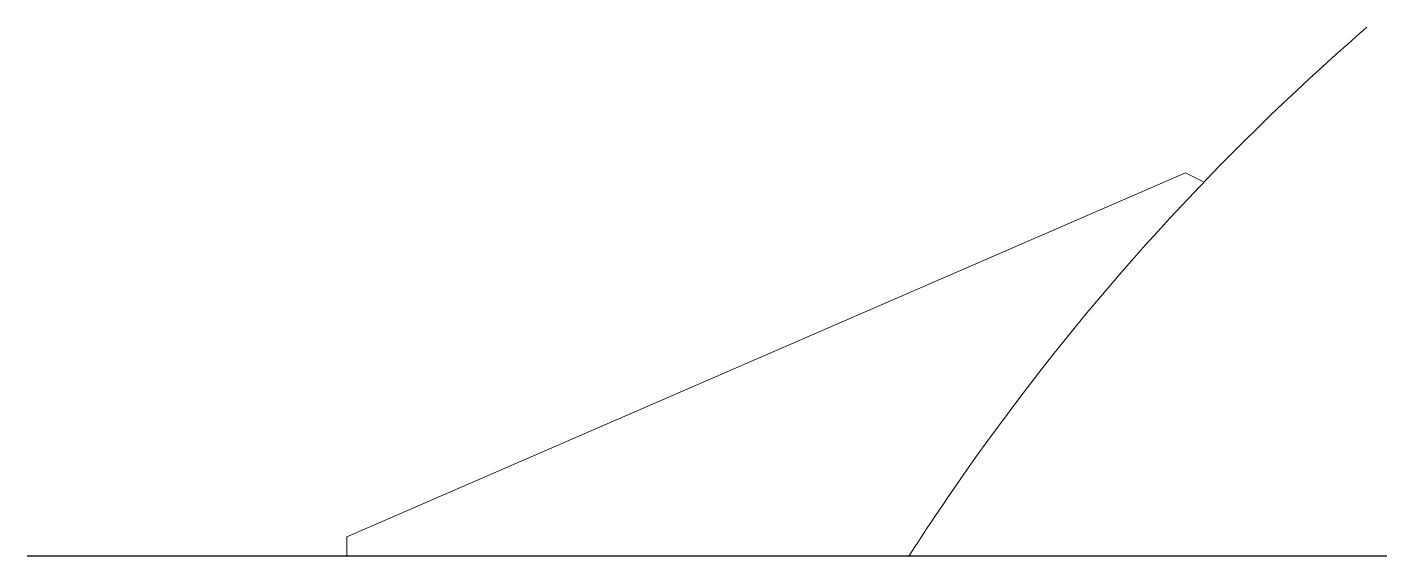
# Model space of a CAD drawing. Header units: millimetres. Extents: x 1715 to 2772, y 327 to 738.
import ezdxf

# ---------------------------------------------------------------- set-up
doc = ezdxf.new("R2010")
doc.units = ezdxf.units.MM
for name, color, linetype in [('-1202', 7, 'Continuous'), ('100-DF1', 7, 'Continuous'), ('Plate _Visible', 7, 'Continuous')]:
    doc.layers.add(name, color=color, linetype=linetype)

msp = doc.modelspace()

# ---------------------------------------------------------------- linework, layer by layer
at = {"layer": '-1202', "color": 7, "linetype": 'Continuous', "lineweight": 0}
msp.add_lwpolyline([(2400.9, 327.2, -0.007721), (2437.9, 382.5, -0.058973), (2733, 717.1, -0.004103), (2756.9, 738.2, -0.004103)], format="xyb", dxfattribs=at)
at = {"layer": '100-DF1', "color": 7, "linetype": 'Continuous', "lineweight": 15}
for p, q in [((2615.9, 624.9), (1963.8, 342.1)), ((2629.3, 618.2), (2615.9, 624.9)), ((1963.8, 327.5), (1963.8, 342.1))]:
    msp.add_line(p, q, dxfattribs=at)
at = {"layer": 'Plate _Visible', "color": 3, "linetype": 'Continuous', "ltscale": 100}
msp.add_line((1715.3, 327.2), (2772.3, 327.2), dxfattribs=at)

doc.saveas('drawing.dxf')
